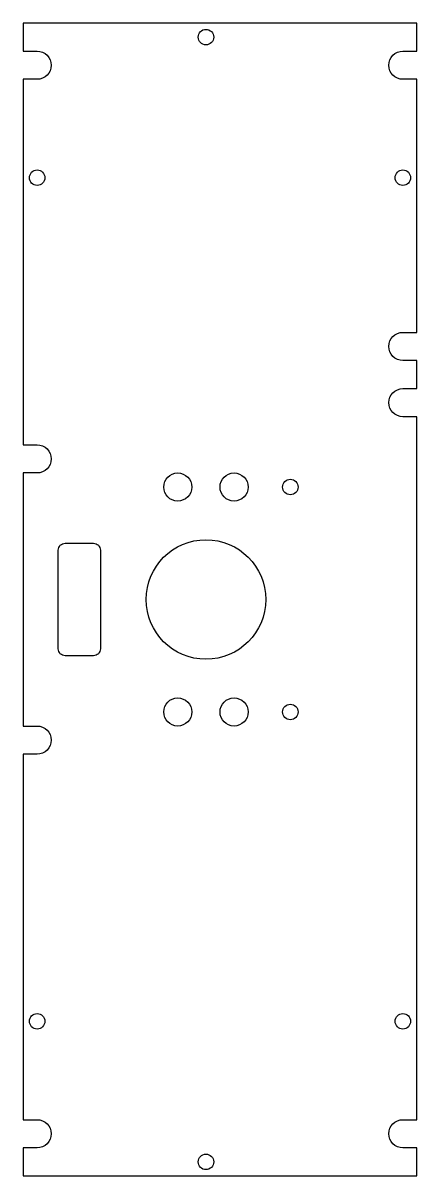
# Model space of a CAD drawing. Header units: metres. Extents: x -0.056 to 0.056, y -0.164 to 0.164.
import ezdxf

# ---------------------------------------------------------------- set-up
doc = ezdxf.new("R2010")
doc.units = ezdxf.units.M
doc.layers.get('0').update_dxf_attribs({"linetype": 'CONTINUOUS'})

msp = doc.modelspace()

# ---------------------------------------------------------------- linework, layer by layer
for points in [[(-0.052, -0.156), (-0.056, -0.156), (-0.056, -0.164), (0.056, -0.164), (0.056, -0.156), (0.052, -0.156, -1), (0.052, -0.148), (0.056, -0.148), (0.056, 0.052), (0.052, 0.052, -1), (0.052, 0.06), (0.056, 0.06), (0.056, 0.068), (0.052, 0.068, -1), (0.052, 0.076), (0.056, 0.076), (0.056, 0.148), (0.052, 0.148, -1), (0.052, 0.156), (0.056, 0.156), (0.056, 0.164), (-0.056, 0.164), (-0.056, 0.156), (-0.052, 0.156, -1), (-0.052, 0.148), (-0.056, 0.148), (-0.056, 0.044), (-0.052, 0.044, -1), (-0.052, 0.036), (-0.056, 0.036), (-0.056, -0.036), (-0.052, -0.036, -1), (-0.052, -0.044), (-0.056, -0.044), (-0.056, -0.148), (-0.052, -0.148, -1)], [(-0.044, 0.016), (-0.036, 0.016, -0.414214), (-0.034, 0.014), (-0.034, -0.014, -0.414214), (-0.036, -0.016), (-0.044, -0.016, -0.414214), (-0.046, -0.014), (-0.046, 0.014, -0.414214)]]:
    msp.add_lwpolyline(points, format="xyb", close=True)
for centre, radius in [((-0.004, 0.16), 0.0022), ((-0.052, 0.12), 0.0022), ((0.052, 0.12), 0.0022), ((-0.012, 0.032), 0.004), ((0.004, 0.032), 0.004), ((0.02, 0.032), 0.0022), ((-0.004, 0), 0.017), ((-0.012, -0.032), 0.004), ((0.004, -0.032), 0.004), ((0.02, -0.032), 0.0022), ((-0.052, -0.12), 0.0022), ((0.052, -0.12), 0.0022), ((-0.004, -0.16), 0.0022)]:
    msp.add_circle(centre, radius)

doc.saveas('drawing.dxf')
